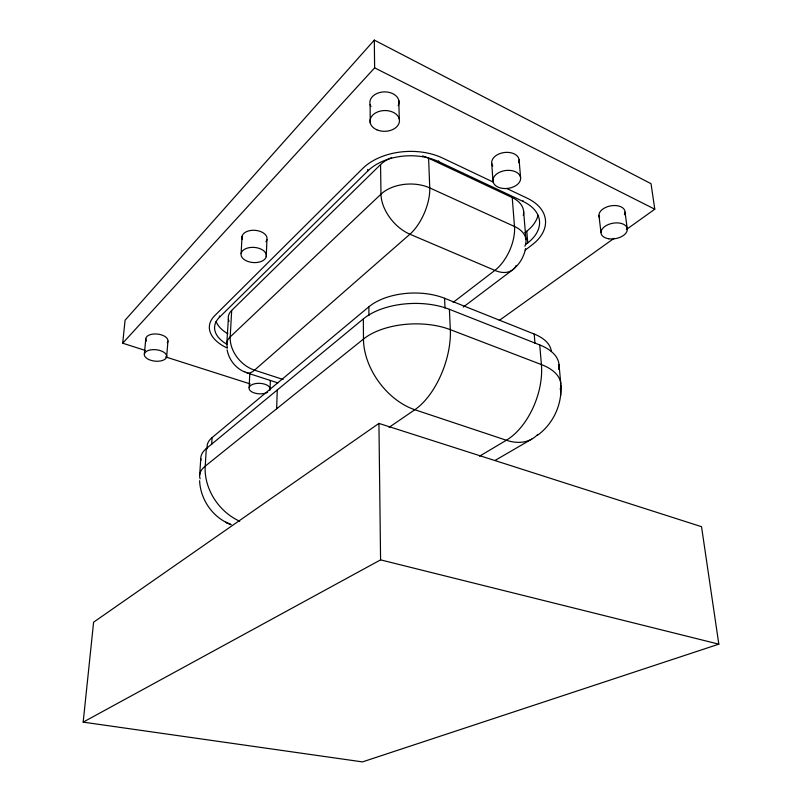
<?xml version="1.0" encoding="UTF-8"?>
<svg xmlns="http://www.w3.org/2000/svg" width="802" height="802" viewBox="0 0 802 802"><rect width="100%" height="100%" fill="white"/><g stroke="black" fill="none" stroke-linecap="round" stroke-linejoin="round"><path stroke-width="1.2" d="M560.618 395.817L560.849 385.191C562.222 404.509 553.069 424.148 537.32 435.416M276.65 408.779L277.271 389.972M270.013 389.732L270.354 380.479M266.244 256.65A12.682 7.579 4.2 0 0 249.001 247.698A12.682 7.579 4.2 0 0 245.873 260.58A12.682 7.579 4.2 0 0 266.244 256.65L266.926 239.678M249.151 387.536L249.783 373.622M241.141 253.442L242.034 236.43M283.106 379.486L254.545 370.153A28.932 21.453 47.7 0 1 230.214 336.9L231.688 310.414L380.559 164.58A33.834 22.396 -2.6 0 1 391.657 157.583M228.369 319.116L226.765 343.837M211.658 444.549L212.089 437.601L368.86 306.815A52.782 29.103 -2 0 1 444.579 298.284L534.202 334.053A50.616 26.265 -4.6 0 1 551.345 351.547M227.287 344.499A41.654 22.586 3.3 0 1 219.407 317.331L219.487 315.948M558.603 369.371A57.303 29.163 -4.4 0 0 539.726 344.93L449.401 309.321A59.769 32.331 -1.9 0 0 363.356 318.885L206.315 448.569L205.212 466.152A50.045 21.574 2.3 0 0 200.089 478.784M200.771 458.664L199.678 474.944M166.656 356.69A11.228 5.734 6 0 0 150.586 349.883A11.228 5.734 6 0 0 149.252 359.727A11.228 5.734 6 0 0 166.656 356.69L167.959 341.131M144.33 354.263L145.794 338.655M83.177 722.131L93.603 622.192L378.935 423.406L701.529 526.693L718.823 644.156L362.474 761.9L83.177 722.131L380.579 559.866L718.823 644.156M145.332 350.444L122.686 343.206L125.082 320.219L374.303 40.1L651.034 183.698L654.783 209.202L626.322 229.562M525.581 248.55C524.007 256.379 519.967 263.698 513.791 268.83M122.686 343.206L374.634 67.849L374.303 40.1M219.407 317.331L367.767 170.986A49.534 32.331 -2.5 0 1 438.664 161.623L523.115 201.442A47.649 29.343 -5.9 0 1 527.766 242.866L525.781 244.389M230.214 336.9L380.98 194.174A34.326 21.945 -2.4 0 1 429.742 187.909L514.493 226.485A33.002 19.91 -5.7 0 1 524.899 246.234M524.819 232.74L526.784 231.207A47.378 29.594 -6 0 0 537.992 215.267M453.14 302.414L494.874 270.394A32.852 19.86 52.8 0 0 516.227 265.462M525.21 250.134L532.137 244.831A53.614 33.022 -5.9 0 0 527.145 198.164L506.724 188.48M463.265 307.076L512.217 270.144M499.265 320.439L614.121 238.284M389.06 427.366L414.824 409.722A60.501 30.957 -70.1 0 0 450.323 329.652L449.401 309.321M479.566 456.188L506.353 440.248A57.373 37.303 56.9 0 0 537.791 434.383M494.994 460.478L531.716 439.135M165.583 356.91L250.194 383.927M247.006 372.89L277.833 382.885M227.828 523.195C211.517 515.696 200.36 498.623 199.608 480.719M229.292 523.886L230.896 524.628L225.923 522.323L230.896 524.628M422.464 155.939A33.834 22.396 -2.6 0 1 428.609 158.205L512.227 197.573A32.561 20.331 -6 0 1 523.295 215.427M493.2 182.064L442.544 158.034A55.729 36.381 -2.5 0 0 362.534 168.631L214.705 315.697A46.857 25.413 3.3 0 0 227.447 348.148M374.634 67.849L654.783 209.202M244.63 371.958C235.497 368.118 228.861 359.557 227.106 349.832M625.049 212.179L627.334 229.442M598.924 215.357L600.989 232.58M558.994 364.439L560.798 383.707M539.726 344.93L541.41 364.579A57.624 33.483 -69.4 0 1 506.353 440.248L414.824 409.722A60.29 41.102 53.8 0 1 363.466 339.056L363.356 318.885M526.784 231.207L527.766 242.866M523.044 200.68L523.115 201.442M534.202 334.053L534.994 343.517M523.576 210.946L525.962 239.587M519.105 159.869L520.598 177.763A13.925 9.012 -7.3 0 1 500.739 188.039A13.925 9.012 -7.3 0 1 498.994 172.53A13.925 9.012 -7.3 0 1 520.598 177.763M512.227 197.573L514.493 226.485A33.453 17.564 -65.8 0 1 494.874 270.394L409.912 234.224A34.596 21.614 49.9 0 1 380.98 194.174L380.559 164.58M491.736 163.448L492.979 181.312M438.624 160.851L438.664 161.623M444.579 298.284L445 308.058M428.609 158.205L429.752 187.909A35.017 16.13 -67 0 1 409.912 234.224L254.545 370.153A28.732 11.509 -71.7 0 1 244.941 371.657M398.815 100.471L399.266 119.027M378.935 423.406L380.579 559.866M370.093 104.531L370.273 123.047M367.757 169.443L367.767 170.986M368.86 306.815L368.93 315.637M207.327 448.709A43.92 19.9 2.5 0 1 212.089 437.601M239.728 521.24A49.834 39.809 52.8 0 1 205.212 466.152L363.466 339.056A60.31 31.719 -1.9 0 1 450.323 329.652L541.41 364.579A57.794 28.581 -4.3 0 1 560.187 389.281M200.941 460.348A49.674 22.055 2.4 0 1 206.315 448.569M242.435 239.557A12.581 7.679 4.3 0 1 255.417 230.354A12.581 7.679 4.3 0 1 265.913 241.733M249.903 374.083A10.476 5.343 2.8 0 1 249.773 373.542M267.627 392.288A10.546 5.253 2.7 0 1 250.334 390.764A10.546 5.253 2.7 0 1 258.274 383.326A10.546 5.253 2.7 0 1 269.813 390.223M146.475 341.061A11.148 5.825 6.2 0 1 156.891 334.003A11.148 5.825 6.2 0 1 167.287 342.705M370.955 106.586A14.586 10.496 -1.7 0 1 384.068 91.899A14.586 10.496 -1.7 0 1 398.173 105.714M599.595 217.693A13.203 7.93 -10.7 0 1 611.936 205.683A13.203 7.93 -10.7 0 1 624.407 214.685M492.769 166.084A13.804 9.113 -7.6 0 1 504.268 152.52A13.804 9.113 -7.6 0 1 518.764 162.696M227.367 347.166A28.832 15.298 3.2 0 1 230.214 336.9M229.001 321.331A28.481 15.679 3.4 0 1 231.688 310.424M227.888 333.772A41.443 22.817 3.4 0 1 216.079 321.391M376.85 129.804A14.727 10.386 -1.6 0 0 399.456 121.162A14.727 10.386 -1.6 0 0 377.932 111.819A14.727 10.386 -1.6 0 0 376.85 129.804M608.708 238.775A13.313 7.83 -10.3 0 0 627.274 228.63A13.313 7.83 -10.3 0 0 606.502 225.402A13.313 7.83 -10.3 0 0 608.708 238.775"/></g></svg>
